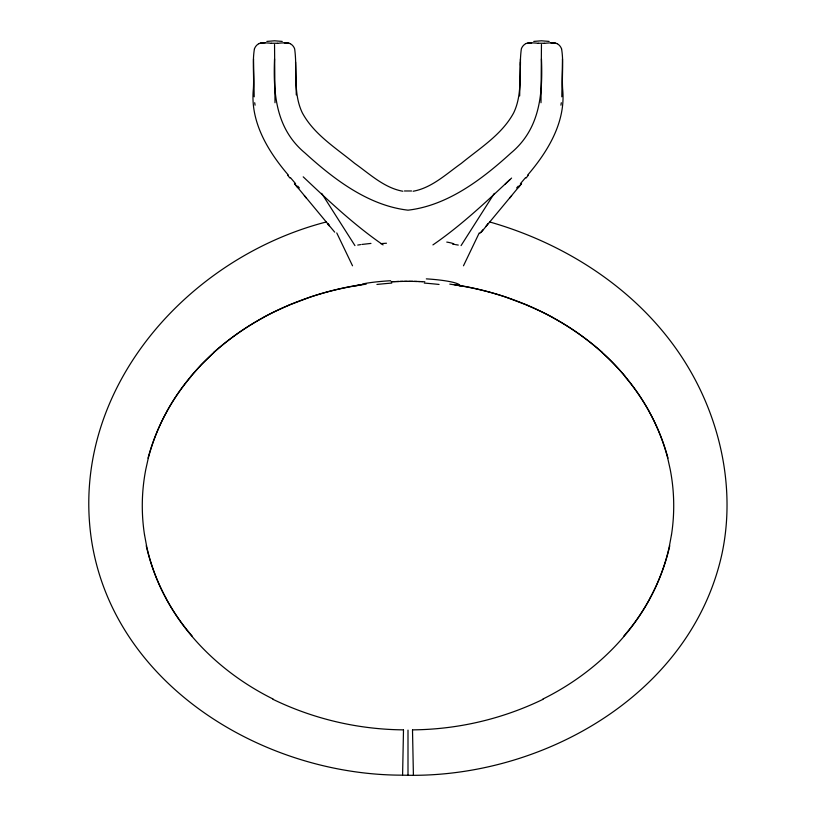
<?xml version="1.0" encoding="UTF-8"?>
<svg xmlns="http://www.w3.org/2000/svg" width="816" height="816" viewBox="0 0 816 816"><rect width="100%" height="100%" fill="white"/><g stroke="black" fill="none" stroke-linecap="round" stroke-linejoin="round"><path stroke-width="1.22" d="M288.344 175.093C267.852 151.144 249.971 121.645 253.378 88.862C254.245 75.592 252.215 62.036 254.419 48.899M274.543 44.472L275.002 102.734M413.131 191.25C431.797 187.915 446.281 173.961 461.285 163.404C479.91 148.063 501.871 134.66 513.662 112.883C523.291 92.84 518.425 70.094 521.342 48.899A9.415 9.415 0 0 1 525.657 43.727M520.435 65.321L520.435 58.946M541.457 44.472L540.998 102.734M541.457 58.946C542.824 93.83 540.121 128.795 510.979 153.01C482.205 179.163 447.78 205.54 408 210.171C368.22 205.54 333.795 179.163 305.021 153.01C275.879 128.795 273.176 93.83 274.543 58.946M561.581 48.899C563.785 62.036 561.755 75.592 562.622 88.862C566.029 121.645 548.148 151.144 527.656 175.093M520.435 62.036L519.659 95.951M489.508 221.911C570.384 244.933 645.823 295.239 688.979 368.597C721.446 423.698 735.338 490.814 721.976 553.809C690.968 695.334 540.345 779.504 402.594 775.159L403.492 730.085M561.806 96.808L562.479 58.946M560.939 105.193L561.296 102.734M671.456 534.888L669.446 545.761M479.237 232.937L463.478 265.792M650.087 598.21C626.484 642.314 587.428 676.974 542.864 699.057M166.943 411.325C188.771 371.535 223.207 339.568 262.783 317.812M494.333 193.361L461.06 245.596M486.071 226.144L488.141 223.441M526.106 178L528.391 175.114M518.293 187.609L521.567 183.59L481.307 232.142M190.536 376.788L201.328 364.691L214.169 352.237M509.572 198.155L511.663 195.656M525.463 177.745L520.424 183.651M479.696 233.509L482.95 229.816M516.661 187.904L518.293 186.099M510.041 179.469C485.469 202.541 460.754 225.777 432.919 244.902M505.206 184.141L511.591 178.072M258.835 43.687L260.182 43.248M288.191 305.439L310.498 296.973A308.438 308.438 0 0 1 360.641 284.764L362.09 284.539M526.106 43.544L527.105 43.248M326.492 221.911C186.691 257.927 68.86 390.884 91.606 540.743C114.189 685.675 264.149 775.343 402.594 775.159M271.33 43.248L277.593 43.268M538.244 43.248L544.517 43.268M355.725 285.722L366.221 284.131M357.724 245.065L360.601 244.606M266.822 41.412L274.543 40.8L282.265 41.412M533.735 41.412L541.457 40.8L549.178 41.412M361.886 244.443L370.954 243.413M392.078 281.744L391.139 281.785L393.424 281.673M392.904 281.704L394.648 281.622M411.59 190.975L404.41 190.975M394.444 281.632L396.239 281.561M394.954 281.612L395.474 281.581M396.056 281.561L398.861 281.469M396.76 281.54L403.073 281.377M400.268 281.428L407.296 281.336M404.481 281.357L412.916 281.377M408 730.116L408 775.2M408.704 281.336L417.139 281.469M414.324 281.398L420.301 281.581M418.547 281.51L419.24 281.54M419.597 281.551L422.402 281.663M421.699 281.632L424.861 281.785M452.747 244.27L454.104 244.443M449.779 284.131L459.938 285.661M453.91 284.539L455.359 284.764A308.438 308.438 0 0 1 505.502 296.973L527.809 305.439M402.869 191.25C384.203 187.915 369.719 173.961 354.715 163.404C336.09 148.063 314.129 134.66 302.338 112.883C292.709 92.84 297.575 70.094 294.658 48.899A9.415 9.415 0 0 0 290.343 43.727M455.399 244.606L458.276 245.065M459.775 285.641L460.275 285.722M555.818 43.248L557.165 43.687M288.895 43.248L290.251 43.687M289.15 43.309L289.068 43.289A25.571 6.457 -15.2 0 0 277.46 43.381M273.136 699.057C228.572 676.974 189.516 642.314 165.913 598.21M553.217 317.812C580.594 332.887 605.462 352.726 625.464 376.788M383.081 244.902C354.215 225.022 328.634 200.838 303.205 176.837M601.831 352.237C620.639 369.189 636.847 389.12 649.057 411.325M334.693 232.142L294.433 183.59L297.707 187.609M297.707 186.099L299.339 187.904M327.491 223.921L329.123 225.797M295.576 183.651L290.537 177.745M304.337 195.656L306.428 198.155M287.609 175.114L289.894 178M327.859 223.441L329.236 225.236M354.94 245.596L321.667 193.361M352.522 265.792L336.763 232.937M146.554 545.761L144.544 534.888M254.704 102.734L255.061 105.193M296.279 94.931L295.565 62.036M254.194 96.808L253.521 58.946M412.508 730.085L413.406 775.159M543.007 699.332A305.347 305.347 0 0 1 412.498 729.861M527.758 305.582A268.729 268.729 0 0 1 601.963 352.084M649.016 411.346A201.093 201.093 0 0 1 667.723 458.215L670.181 469.282A190.312 190.312 0 0 1 671.476 534.888M669.487 545.771A199.277 199.277 0 0 1 650.046 598.189M455.328 285.008A298.064 298.064 0 0 1 553.289 317.689M625.27 376.951A209.528 209.528 0 0 1 667.978 458.143M669.752 545.833A207.325 207.325 0 0 1 623.812 636.092M403.502 729.861A305.347 305.347 0 0 1 272.993 699.332M214.037 352.084A268.729 268.729 0 0 1 288.242 305.582M166.984 411.346A201.093 201.093 0 0 0 148.277 458.215L145.819 469.282A190.312 190.312 0 0 0 144.524 534.888M165.954 598.189A199.277 199.277 0 0 1 146.513 545.771M262.711 317.689A298.064 298.064 0 0 1 360.672 285.008M148.022 458.143A209.528 209.528 0 0 1 190.73 376.951M192.188 636.092A207.325 207.325 0 0 1 146.248 545.833M254.439 48.909A9.415 9.415 0 0 1 258.743 43.727M260.243 43.319A25.571 6.508 15.1 0 1 271.442 43.34M260.1 43.268A25.571 6.548 15.4 0 1 265.139 42.799M284.284 42.891A25.571 6.508 -15.1 0 1 288.844 43.319M544.374 43.381A25.571 6.457 -15.2 0 1 555.696 43.289M557.257 43.727A9.415 9.415 0 0 1 561.561 48.909M538.356 43.34A25.571 6.508 15.1 0 0 527.156 43.319A25.571 6.457 15.2 0 1 531.716 42.891M550.892 42.891A25.571 6.508 -15.1 0 1 555.757 43.319M424.238 283.07A36.455 1.907 4.6 0 1 439.069 284.447M362.437 284.019A36.455 4.274 -2.9 0 1 390.619 280.735M376.931 284.447A36.455 1.907 -4.6 0 1 391.762 283.07M426.319 278.868A36.883 5.253 2.8 0 1 459.979 285.641M380.827 243.647A32.66 1.275 -3.5 0 1 386.458 243.229M446.77 242.087A32.875 3.437 2.1 0 1 454.288 244.433"/></g></svg>
